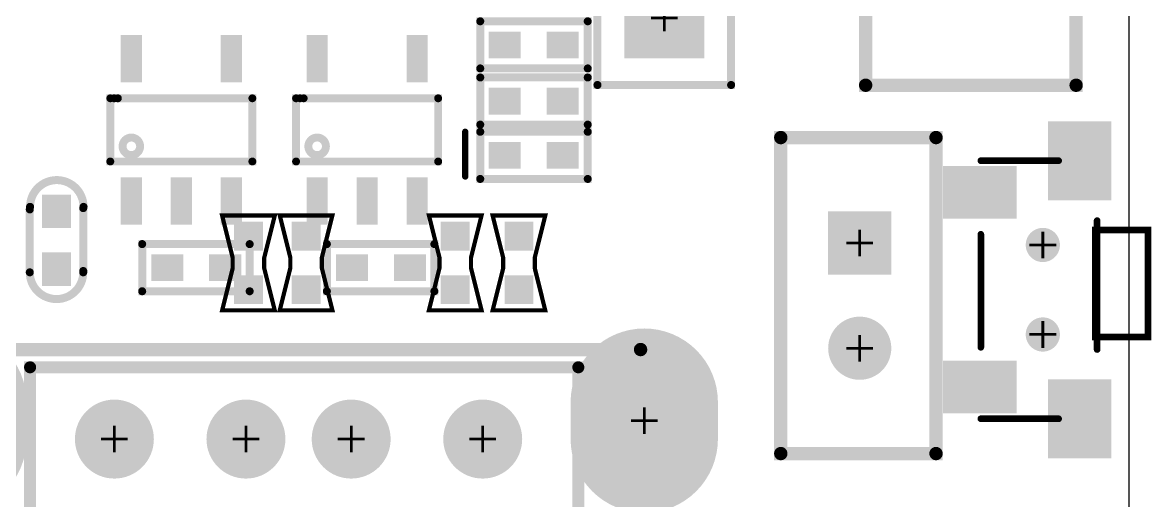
# Model space of a CAD drawing. Extents: x 68 to 180, y 55 to 144.
# Drawn here: x 158.89 to 180.34, y 70.11 to 79.18 of the extents above; entities that cross this region are included whole.
import ezdxf

# ---------------------------------------------------------------- set-up
doc = ezdxf.new("R2010")
doc.units = 0
doc.header["$MEASUREMENT"] = 0
doc.layers.get('0').update_dxf_attribs({"linetype": 'CONTINUOUS'})
for name, color, linetype in [('BOARD_OUTLINE_00', 2, 'CONTINUOUS'), ('DRIL_NPLTE_THRU_01', 16, 'CONTINUOUS'), ('DRIL_NPLTE_THRU_02', 4, 'CONTINUOUS'), ('DRIL_NPLTE_THRU_03', 96, 'CONTINUOUS'), ('DRIL_NPLTE_THRU_04', 136, 'CONTINUOUS'), ('DRIL_NPLTE_THRU_05', 34, 'CONTINUOUS'), ('DRIL_NPLTE_THRU_06', 176, 'CONTINUOUS'), ('DRIL_PLTE_THRU_01', 16, 'CONTINUOUS'), ('DRIL_PLTE_THRU_02', 4, 'CONTINUOUS'), ('DRIL_PLTE_THRU_03', 96, 'CONTINUOUS'), ('DRIL_PLTE_THRU_04', 136, 'CONTINUOUS'), ('DRIL_PLTE_THRU_05', 34, 'CONTINUOUS'), ('DRIL_PLTE_THRU_06', 176, 'CONTINUOUS'), ('DRIL_SYMBOL', 2, 'CONTINUOUS'), ('PADS_BOT', 5, 'CONTINUOUS'), ('PADS_INNER', 1, 'CONTINUOUS'), ('PADS_TOP', 1, 'CONTINUOUS'), ('PART_BOT_2DLINE_01', 183, 'CONTINUOUS'), ('PART_TOP_2DLINE_00', 67, 'CONTINUOUS'), ('PART_TOP_2DLINE_01', 67, 'CONTINUOUS'), ('PART_TOP_COPPER_129', 130, 'CONTINUOUS')]:
    doc.layers.add(name, color=color, linetype=linetype)

# ---------------------------------------------------------------- blocks, each defined once
blk = doc.blocks.new('BOARD_5728')
at = {"layer": 'BOARD_OUTLINE_00', "const_width": 0.0254}
blk.add_lwpolyline([(0, -12.664, -0.306685), (1, -11.664), (110.44, -11.664, -0.233627), (111.44, -12.664), (111.44, -92.464, -0.199366), (110.44, -93.464), (1, -93.464, -0.298113), (0, -92.464), (0, -85.073), (12, -85.073), (12, -50.989), (2.337, -50.989), (2.356, -32.194), (0, -32.194)], format="xyb", close=True, dxfattribs=at)
blk = doc.blocks.new('SMOOTH_0$1524')
at = {"const_width": 0.0762}
blk.add_lwpolyline([(-0.0381, 0, 1), (0.0381, 0, 1)], format="xyb", close=True, dxfattribs=at)
blk = doc.blocks.new('PART_BODY_TOP_5733')
at = {"layer": 'PART_TOP_2DLINE_00', "const_width": 0.152}
blk.add_lwpolyline([(-1.27, -1.27), (-1.27, 1.27), (8.89, 1.27), (8.89, -1.27)], close=True, dxfattribs=at)
blk.add_lwpolyline([(1.27, -1.27), (1.27, 1.27)], dxfattribs=at)
at = {"layer": 'PART_TOP_2DLINE_00'}
for p in [(-1.27, 1.27), (1.27, 1.27), (8.89, 1.27), (-1.27, -1.27), (1.27, -1.27), (8.89, -1.27)]:
    blk.add_blockref('SMOOTH_0$1524', p, dxfattribs=at)
blk = doc.blocks.new('DRIL_SYMBOL_1$016')
at = {"layer": 'DRIL_SYMBOL', "const_width": 0.0508}
for points in [[(0, -0.254), (0, 0.254)], [(-0.254, 0), (0.254, 0)]]:
    blk.add_lwpolyline(points, dxfattribs=at)
blk = doc.blocks.new('DRIL_HOLE_1$016')
at = {"const_width": 0.508}
blk.add_lwpolyline([(-0.254, 0, 1), (0.254, 0, 1)], format="xyb", close=True, dxfattribs=at)
blk.add_blockref('DRIL_SYMBOL_1$016', (0, 0))
blk = doc.blocks.new('PAD_5')
at = {"const_width": 1.524}
blk.add_lwpolyline([(-0.762, 0), (0.762, 0)], dxfattribs=at)
blk = doc.blocks.new('STK_TOP_18')
at = {"layer": 'DRIL_PLTE_THRU_01'}
blk.add_blockref('DRIL_HOLE_1$016', (0, 0), dxfattribs=at)
at = {"layer": 'DRIL_PLTE_THRU_02'}
blk.add_blockref('DRIL_HOLE_1$016', (0, 0), dxfattribs=at)
at = {"layer": 'DRIL_PLTE_THRU_03'}
blk.add_blockref('DRIL_HOLE_1$016', (0, 0), dxfattribs=at)
at = {"layer": 'DRIL_PLTE_THRU_04'}
blk.add_blockref('DRIL_HOLE_1$016', (0, 0), dxfattribs=at)
at = {"layer": 'DRIL_PLTE_THRU_05'}
blk.add_blockref('DRIL_HOLE_1$016', (0, 0), dxfattribs=at)
at = {"layer": 'DRIL_PLTE_THRU_06'}
blk.add_blockref('DRIL_HOLE_1$016', (0, 0), dxfattribs=at)
at = {"layer": 'PADS_BOT'}
blk.add_blockref('PAD_5', (0, 0), dxfattribs=at)
at = {"layer": 'PADS_INNER'}
blk.add_blockref('PAD_5', (0, 0), dxfattribs=at)
at = {"layer": 'PADS_TOP'}
blk.add_blockref('PAD_5', (0, 0), dxfattribs=at)
blk = doc.blocks.new('PAD_6')
at = {"const_width": 0.762}
blk.add_lwpolyline([(0, -0.381, 1), (0, 0.381, 1)], format="xyb", close=True, dxfattribs=at)
blk = doc.blocks.new('STK_TOP_17')
at = {"layer": 'DRIL_PLTE_THRU_01'}
blk.add_blockref('DRIL_HOLE_1$016', (0, 0), dxfattribs=at)
at = {"layer": 'DRIL_PLTE_THRU_02'}
blk.add_blockref('DRIL_HOLE_1$016', (0, 0), dxfattribs=at)
at = {"layer": 'DRIL_PLTE_THRU_03'}
blk.add_blockref('DRIL_HOLE_1$016', (0, 0), dxfattribs=at)
at = {"layer": 'DRIL_PLTE_THRU_04'}
blk.add_blockref('DRIL_HOLE_1$016', (0, 0), dxfattribs=at)
at = {"layer": 'DRIL_PLTE_THRU_05'}
blk.add_blockref('DRIL_HOLE_1$016', (0, 0), dxfattribs=at)
at = {"layer": 'DRIL_PLTE_THRU_06'}
blk.add_blockref('DRIL_HOLE_1$016', (0, 0), dxfattribs=at)
at = {"layer": 'PADS_BOT'}
blk.add_blockref('PAD_6', (0, 0), dxfattribs=at)
at = {"layer": 'PADS_INNER'}
blk.add_blockref('PAD_6', (0, 0), dxfattribs=at)
at = {"layer": 'PADS_TOP'}
blk.add_blockref('PAD_6', (0, 0), dxfattribs=at)
blk = doc.blocks.new('SYM_TOP_16')
for name, p in [('PART_BODY_TOP_5733', (0, 0)), ('STK_TOP_18', (0, 0)), ('STK_TOP_17', (2.54, 0)), ('STK_TOP_17', (5.08, 0)), ('STK_TOP_17', (7.62, 0))]:
    blk.add_blockref(name, p)
blk = doc.blocks.new('PART_TOP_13')
blk.add_blockref('SYM_TOP_16', (0, 0))
blk = doc.blocks.new('SMOOTH_0$254')
at = {"const_width": 0.127}
blk.add_lwpolyline([(-0.0635, 0, 1), (0.0635, 0, 1)], format="xyb", close=True, dxfattribs=at)
blk = doc.blocks.new('PART_BODY_TOP_5742')
at = {"layer": 'PART_TOP_2DLINE_00', "const_width": 0.254}
blk.add_lwpolyline([(-1, 2), (3, 2), (3, -24), (-1, -24)], close=True, dxfattribs=at)
at = {"layer": 'PART_TOP_2DLINE_00'}
for p in [(-1, -24), (3, -24)]:
    blk.add_blockref('SMOOTH_0$254', p, dxfattribs=at)
blk = doc.blocks.new('SYM_TOP_25')
blk.add_blockref('PART_BODY_TOP_5742', (0, 0))
blk = doc.blocks.new('PART_TOP_62')
blk.add_blockref('SYM_TOP_25', (0, 0))
blk = doc.blocks.new('SMOOTH_0$08')
at = {"const_width": 0.04}
blk.add_lwpolyline([(-0.02, 0, 1), (0.02, 0, 1)], format="xyb", close=True, dxfattribs=at)
blk = doc.blocks.new('PART_BODY_BOT_5749')
at = {"layer": 'PART_BOT_2DLINE_01', "const_width": 0.08}
blk.add_lwpolyline([(-0.9, 0.5), (-0.1, 0.3), (0.1, 0.3), (0.9, 0.5), (0.9, -0.5), (0.1, -0.3), (-0.1, -0.3), (-0.9, -0.5)], close=True, dxfattribs=at)
at = {"layer": 'PART_BOT_2DLINE_01'}
for p in [(-0.9, 0.5), (0.9, 0.5), (-0.1, 0.3), (0.1, 0.3), (-0.1, -0.3), (0.1, -0.3), (-0.9, -0.5), (0.9, -0.5)]:
    blk.add_blockref('SMOOTH_0$08', p, dxfattribs=at)
blk = doc.blocks.new('DRIL_HOLE_0')
blk.add_lwpolyline([(0, 0, 1), (0, 0, 1)], format="xyb", close=True)
blk = doc.blocks.new('PAD_0')
blk.add_lwpolyline([(0, 0, 1), (0, 0, 1)], format="xyb", close=True)
blk = doc.blocks.new('PAD_23')
at = {"const_width": 0.55}
blk.add_lwpolyline([(-0.275, 0), (0.275, 0)], dxfattribs=at)
blk = doc.blocks.new('STK_BOT_41')
at = {"layer": 'DRIL_PLTE_THRU_01'}
blk.add_blockref('DRIL_HOLE_0', (0, 0), dxfattribs=at)
at = {"layer": 'DRIL_PLTE_THRU_02'}
blk.add_blockref('DRIL_HOLE_0', (0, 0), dxfattribs=at)
at = {"layer": 'DRIL_PLTE_THRU_03'}
blk.add_blockref('DRIL_HOLE_0', (0, 0), dxfattribs=at)
at = {"layer": 'DRIL_PLTE_THRU_04'}
blk.add_blockref('DRIL_HOLE_0', (0, 0), dxfattribs=at)
at = {"layer": 'DRIL_PLTE_THRU_05'}
blk.add_blockref('DRIL_HOLE_0', (0, 0), dxfattribs=at)
at = {"layer": 'DRIL_PLTE_THRU_06'}
blk.add_blockref('DRIL_HOLE_0', (0, 0), dxfattribs=at)
at = {"layer": 'PADS_BOT'}
blk.add_blockref('PAD_23', (0, 0), dxfattribs=at)
at = {"layer": 'PADS_INNER'}
blk.add_blockref('PAD_0', (0, 0), dxfattribs=at)
at = {"layer": 'PADS_TOP'}
blk.add_blockref('PAD_0', (0, 0), dxfattribs=at)
blk = doc.blocks.new('STK_BOT_40')
at = {"layer": 'DRIL_NPLTE_THRU_01'}
blk.add_blockref('DRIL_HOLE_0', (0, 0), dxfattribs=at)
at = {"layer": 'DRIL_NPLTE_THRU_02'}
blk.add_blockref('DRIL_HOLE_0', (0, 0), dxfattribs=at)
at = {"layer": 'DRIL_NPLTE_THRU_03'}
blk.add_blockref('DRIL_HOLE_0', (0, 0), dxfattribs=at)
at = {"layer": 'DRIL_NPLTE_THRU_04'}
blk.add_blockref('DRIL_HOLE_0', (0, 0), dxfattribs=at)
at = {"layer": 'DRIL_NPLTE_THRU_05'}
blk.add_blockref('DRIL_HOLE_0', (0, 0), dxfattribs=at)
at = {"layer": 'DRIL_NPLTE_THRU_06'}
blk.add_blockref('DRIL_HOLE_0', (0, 0), dxfattribs=at)
at = {"layer": 'PADS_BOT'}
blk.add_blockref('PAD_23', (0, 0), dxfattribs=at)
at = {"layer": 'PADS_INNER'}
blk.add_blockref('PAD_0', (0, 0), dxfattribs=at)
at = {"layer": 'PADS_TOP'}
blk.add_blockref('PAD_0', (0, 0), dxfattribs=at)
blk = doc.blocks.new('SYM_BOT_32')
for name, p in [('PART_BODY_BOT_5749', (0, 0)), ('STK_BOT_41', (-0.508, 0)), ('STK_BOT_40', (0.508, 0))]:
    blk.add_blockref(name, p)
blk = doc.blocks.new('PART_BOT_76')
blk.add_blockref('SYM_BOT_32', (0, 0))
blk = doc.blocks.new('PART_BOT_77')
blk.add_blockref('SYM_BOT_32', (0, 0))
blk = doc.blocks.new('PART_BOT_78')
blk.add_blockref('SYM_BOT_32', (0, 0))
blk = doc.blocks.new('PART_BOT_79')
blk.add_blockref('SYM_BOT_32', (0, 0))
blk = doc.blocks.new('PART_BODY_TOP_5731')
at = {"layer": 'PART_TOP_2DLINE_00', "const_width": 0.152}
blk.add_lwpolyline([(-1.028, -0.449), (-1.028, 0.446), (1.015, 0.446), (1.015, -0.449)], close=True, dxfattribs=at)
at = {"layer": 'PART_TOP_2DLINE_00'}
for p in [(-1.028, 0.446), (1.015, 0.446), (-1.028, -0.449), (1.015, -0.449)]:
    blk.add_blockref('SMOOTH_0$1524', p, dxfattribs=at)
blk = doc.blocks.new('PAD_1')
at = {"const_width": 0.508}
blk.add_lwpolyline([(-0.305, 0), (0.305, 0)], dxfattribs=at)
blk = doc.blocks.new('STK_TOP_14')
at = {"layer": 'DRIL_PLTE_THRU_01'}
blk.add_blockref('DRIL_HOLE_0', (0, 0), dxfattribs=at)
at = {"layer": 'DRIL_PLTE_THRU_02'}
blk.add_blockref('DRIL_HOLE_0', (0, 0), dxfattribs=at)
at = {"layer": 'DRIL_PLTE_THRU_03'}
blk.add_blockref('DRIL_HOLE_0', (0, 0), dxfattribs=at)
at = {"layer": 'DRIL_PLTE_THRU_04'}
blk.add_blockref('DRIL_HOLE_0', (0, 0), dxfattribs=at)
at = {"layer": 'DRIL_PLTE_THRU_05'}
blk.add_blockref('DRIL_HOLE_0', (0, 0), dxfattribs=at)
at = {"layer": 'DRIL_PLTE_THRU_06'}
blk.add_blockref('DRIL_HOLE_0', (0, 0), dxfattribs=at)
at = {"layer": 'PADS_BOT'}
blk.add_blockref('PAD_0', (0, 0), dxfattribs=at)
at = {"layer": 'PADS_INNER'}
blk.add_blockref('PAD_0', (0, 0), dxfattribs=at)
at = {"layer": 'PADS_TOP'}
blk.add_blockref('PAD_1', (0, 0), dxfattribs=at)
blk = doc.blocks.new('SYM_TOP_14')
for name, p in [('PART_BODY_TOP_5731', (0, 0)), ('STK_TOP_14', (-0.55, 0)), ('STK_TOP_14', (0.55, 0))]:
    blk.add_blockref(name, p)
blk = doc.blocks.new('PART_TOP_111')
blk.add_blockref('SYM_TOP_14', (0, 0))
blk = doc.blocks.new('PART_TOP_114')
blk.add_blockref('SYM_TOP_14', (0, 0))
blk = doc.blocks.new('SMOOTH_0$150114')
at = {"const_width": 0.075057}
blk.add_lwpolyline([(-0.037528, 0, 1), (0.037528, 0, 1)], format="xyb", close=True, dxfattribs=at)
blk = doc.blocks.new('PART_BODY_TOP_5781')
at = {"layer": 'PART_TOP_2DLINE_00', "const_width": 0.15}
blk.add_lwpolyline([(-1.275, 0.6), (1.35, 0.6), (1.35, -0.6), (-1.35, -0.6), (-1.35, 0.6), (-1.206, 0.6)], close=True, dxfattribs=at)
blk.add_lwpolyline([(-0.783, -0.312, 1), (-1.117, -0.312, 1)], format="xyb", close=True, dxfattribs=at)
at = {"layer": 'PART_TOP_2DLINE_00'}
for p in [(-1.35, 0.6), (-1.275, 0.6), (-1.206, 0.6), (1.35, 0.6), (-1.35, -0.6), (1.35, -0.6)]:
    blk.add_blockref('SMOOTH_0$150114', p, dxfattribs=at)
blk = doc.blocks.new('PAD_65')
at = {"const_width": 0.4}
blk.add_lwpolyline([(-0.45, 0), (0.45, 0)], dxfattribs=at)
blk = doc.blocks.new('STK_TOP_87')
at = {"layer": 'DRIL_PLTE_THRU_01'}
blk.add_blockref('DRIL_HOLE_0', (0, 0), dxfattribs=at)
at = {"layer": 'DRIL_PLTE_THRU_02'}
blk.add_blockref('DRIL_HOLE_0', (0, 0), dxfattribs=at)
at = {"layer": 'DRIL_PLTE_THRU_03'}
blk.add_blockref('DRIL_HOLE_0', (0, 0), dxfattribs=at)
at = {"layer": 'DRIL_PLTE_THRU_04'}
blk.add_blockref('DRIL_HOLE_0', (0, 0), dxfattribs=at)
at = {"layer": 'DRIL_PLTE_THRU_05'}
blk.add_blockref('DRIL_HOLE_0', (0, 0), dxfattribs=at)
at = {"layer": 'DRIL_PLTE_THRU_06'}
blk.add_blockref('DRIL_HOLE_0', (0, 0), dxfattribs=at)
at = {"layer": 'PADS_BOT'}
blk.add_blockref('PAD_0', (0, 0), dxfattribs=at)
at = {"layer": 'PADS_INNER'}
blk.add_blockref('PAD_0', (0, 0), dxfattribs=at)
at = {"layer": 'PADS_TOP', "rotation": 90}
blk.add_blockref('PAD_65', (0, 0), dxfattribs=at)
blk = doc.blocks.new('SYM_TOP_64')
for name, p in [('STK_TOP_87', (-0.95, 1.35)), ('STK_TOP_87', (0.95, 1.35)), ('PART_BODY_TOP_5781', (0, 0)), ('STK_TOP_87', (-0.95, -1.35)), ('STK_TOP_87', (0, -1.35)), ('STK_TOP_87', (0.95, -1.35))]:
    blk.add_blockref(name, p)
blk = doc.blocks.new('PART_TOP_248')
blk.add_blockref('SYM_TOP_64', (0, 0))
blk = doc.blocks.new('PART_TOP_249')
blk.add_blockref('SYM_TOP_64', (0, 0))
blk = doc.blocks.new('SMOOTH_0$127')
at = {"const_width": 0.0635}
blk.add_lwpolyline([(-0.03175, 0, 1), (0.03175, 0, 1)], format="xyb", close=True, dxfattribs=at)
blk = doc.blocks.new('PART_BODY_TOP_5784')
at = {"layer": 'PART_TOP_2DLINE_00', "const_width": 0.127}
for points in [[(-1.178, 2.45), (0.3, 2.45)], [(1.032, 1.31233), (1.032, -1.135)], [(-1.178, 1.05167), (-1.178, -1.093)], [(-1.178, -2.45), (0.3, -2.45)]]:
    blk.add_lwpolyline(points, dxfattribs=at)
blk.add_lwpolyline([(1, 1.13467), (2, 1.13467), (2, -0.9), (1, -0.9)], close=True, dxfattribs=at)
at = {"layer": 'PART_TOP_2DLINE_00'}
for p in [(-1.178, 2.45), (0.3, 2.45), (1.032, 1.31233), (-1.178, 1.05167), (1, 1.13467), (2, 1.13467), (1, -0.9), (2, -0.9), (-1.178, -1.093), (1.032, -1.135), (-1.178, -2.45), (0.3, -2.45)]:
    blk.add_blockref('SMOOTH_0$127', p, dxfattribs=at)
blk = doc.blocks.new('PAD_68')
at = {"const_width": 1}
blk.add_lwpolyline([(-0.7, 0), (0.7, 0)], dxfattribs=at)
blk = doc.blocks.new('STK_TOP_91')
at = {"layer": 'DRIL_PLTE_THRU_01'}
blk.add_blockref('DRIL_HOLE_0', (0, 0), dxfattribs=at)
at = {"layer": 'DRIL_PLTE_THRU_02'}
blk.add_blockref('DRIL_HOLE_0', (0, 0), dxfattribs=at)
at = {"layer": 'DRIL_PLTE_THRU_03'}
blk.add_blockref('DRIL_HOLE_0', (0, 0), dxfattribs=at)
at = {"layer": 'DRIL_PLTE_THRU_04'}
blk.add_blockref('DRIL_HOLE_0', (0, 0), dxfattribs=at)
at = {"layer": 'DRIL_PLTE_THRU_05'}
blk.add_blockref('DRIL_HOLE_0', (0, 0), dxfattribs=at)
at = {"layer": 'DRIL_PLTE_THRU_06'}
blk.add_blockref('DRIL_HOLE_0', (0, 0), dxfattribs=at)
at = {"layer": 'PADS_BOT'}
blk.add_blockref('PAD_0', (0, 0), dxfattribs=at)
at = {"layer": 'PADS_INNER'}
blk.add_blockref('PAD_0', (0, 0), dxfattribs=at)
at = {"layer": 'PADS_TOP'}
blk.add_blockref('PAD_68', (0, 0), dxfattribs=at)
blk = doc.blocks.new('PAD_69')
at = {"const_width": 1.2}
blk.add_lwpolyline([(-0.75, 0), (0.75, 0)], dxfattribs=at)
blk = doc.blocks.new('STK_TOP_90')
at = {"layer": 'DRIL_PLTE_THRU_01'}
blk.add_blockref('DRIL_HOLE_0', (0, 0), dxfattribs=at)
at = {"layer": 'DRIL_PLTE_THRU_02'}
blk.add_blockref('DRIL_HOLE_0', (0, 0), dxfattribs=at)
at = {"layer": 'DRIL_PLTE_THRU_03'}
blk.add_blockref('DRIL_HOLE_0', (0, 0), dxfattribs=at)
at = {"layer": 'DRIL_PLTE_THRU_04'}
blk.add_blockref('DRIL_HOLE_0', (0, 0), dxfattribs=at)
at = {"layer": 'DRIL_PLTE_THRU_05'}
blk.add_blockref('DRIL_HOLE_0', (0, 0), dxfattribs=at)
at = {"layer": 'DRIL_PLTE_THRU_06'}
blk.add_blockref('DRIL_HOLE_0', (0, 0), dxfattribs=at)
at = {"layer": 'PADS_BOT'}
blk.add_blockref('PAD_0', (0, 0), dxfattribs=at)
at = {"layer": 'PADS_INNER'}
blk.add_blockref('PAD_0', (0, 0), dxfattribs=at)
at = {"layer": 'PADS_TOP', "rotation": 90}
blk.add_blockref('PAD_69', (0, 0), dxfattribs=at)
blk = doc.blocks.new('DRIL_SYMBOL_0$65')
at = {"layer": 'DRIL_SYMBOL', "const_width": 0.0508}
for points in [[(0, -0.254), (0, 0.254)], [(-0.254, 0), (0.254, 0)]]:
    blk.add_lwpolyline(points, dxfattribs=at)
blk = doc.blocks.new('DRIL_HOLE_0$65')
at = {"const_width": 0.325}
blk.add_lwpolyline([(-0.1625, 0, 1), (0.1625, 0, 1)], format="xyb", close=True, dxfattribs=at)
blk.add_blockref('DRIL_SYMBOL_0$65', (0, 0))
blk = doc.blocks.new('PAD_70')
at = {"const_width": 0.325}
blk.add_lwpolyline([(0, -0.1625, 1), (0, 0.1625, 1)], format="xyb", close=True, dxfattribs=at)
blk = doc.blocks.new('STK_TOP_92')
at = {"layer": 'DRIL_NPLTE_THRU_01'}
blk.add_blockref('DRIL_HOLE_0$65', (0, 0), dxfattribs=at)
at = {"layer": 'DRIL_NPLTE_THRU_02'}
blk.add_blockref('DRIL_HOLE_0$65', (0, 0), dxfattribs=at)
at = {"layer": 'DRIL_NPLTE_THRU_03'}
blk.add_blockref('DRIL_HOLE_0$65', (0, 0), dxfattribs=at)
at = {"layer": 'DRIL_NPLTE_THRU_04'}
blk.add_blockref('DRIL_HOLE_0$65', (0, 0), dxfattribs=at)
at = {"layer": 'DRIL_NPLTE_THRU_05'}
blk.add_blockref('DRIL_HOLE_0$65', (0, 0), dxfattribs=at)
at = {"layer": 'DRIL_NPLTE_THRU_06'}
blk.add_blockref('DRIL_HOLE_0$65', (0, 0), dxfattribs=at)
at = {"layer": 'PADS_BOT'}
blk.add_blockref('PAD_70', (0, 0), dxfattribs=at)
at = {"layer": 'PADS_INNER'}
blk.add_blockref('PAD_70', (0, 0), dxfattribs=at)
at = {"layer": 'PADS_TOP'}
blk.add_blockref('PAD_70', (0, 0), dxfattribs=at)
blk = doc.blocks.new('SYM_TOP_67')
for name, p in [('STK_TOP_90', (0.7, 2.45)), ('PART_BODY_TOP_5784', (0, 0)), ('STK_TOP_91', (-1.2, 1.85)), ('STK_TOP_92', (0, 0.85)), ('STK_TOP_92', (0, -0.85)), ('STK_TOP_90', (0.7, -2.45)), ('STK_TOP_91', (-1.2, -1.85))]:
    blk.add_blockref(name, p)
blk = doc.blocks.new('PART_TOP_256')
blk.add_blockref('SYM_TOP_67', (0, 0))
blk = doc.blocks.new('SMOOTH_0$2286')
at = {"const_width": 0.1143}
blk.add_lwpolyline([(-0.05715, 0, 1), (0.05715, 0, 1)], format="xyb", close=True, dxfattribs=at)
blk = doc.blocks.new('PART_BODY_TOP_5789')
at = {"layer": 'PART_TOP_2DLINE_00', "const_width": 0.254}
blk.add_lwpolyline([(-6.5, 1.7), (6.5, 1.7), (6.5, -15.61), (-6.5, -15.61)], close=True, dxfattribs=at)
at = {"layer": 'PART_TOP_2DLINE_01', "const_width": 0.254}
for points in [[(-6.559, -1.663), (6.541, -1.663)], [(-6.559, -15.263), (-6.559, -1.663)], [(6.541, -15.263), (6.541, -1.663)], [(6.141, -2.063), (-6.159, -2.063)], [(-6.159, -15.363), (-6.159, -2.063)], [(-5.509, -2.063), (-5.509, -15.063)], [(5.491, -2.063), (5.491, -15.063)], [(6.141, -15.363), (6.141, -2.063)], [(-3.819, -2.563), (-3.199, -2.563)], [(-3.819, -2.763), (-3.819, -2.563)], [(-3.199, -2.563), (-3.199, -2.763)], [(-1.319, -2.563), (-0.699, -2.563)], [(-1.319, -2.763), (-1.319, -2.563)], [(-0.699, -2.563), (-0.699, -2.763)], [(0.681, -2.563), (1.301, -2.563)], [(0.681, -2.763), (0.681, -2.563)], [(1.301, -2.563), (1.301, -2.763)], [(3.181, -2.563), (3.801, -2.563)], [(3.181, -2.763), (3.181, -2.563)], [(3.801, -2.563), (3.801, -2.763)], [(-3.199, -2.763), (-3.819, -2.763)], [(-0.699, -2.763), (-1.319, -2.763)], [(1.301, -2.763), (0.681, -2.763)], [(3.801, -2.763), (3.181, -2.763)], [(-6.859, -6.363), (-6.859, -4.363)], [(-6.559, -4.363), (-6.859, -4.363)], [(6.541, -4.363), (6.841, -4.363)], [(6.841, -6.363), (6.841, -4.363)], [(-7.409, -6.144), (-7.409, -4.582)], [(-7.362, -4.561), (-6.859, -4.457)], [(-7.362, -4.561), (-7.362, -6.165)], [(-6.339, -4.74), (-7.311, -4.61)], [(-7.311, -4.61), (-7.311, -6.116)], [(-7.109, -6.144), (-7.109, -4.582)], [(-6.559, -4.462), (-7.085, -4.572)], [(-7.085, -4.572), (-7.085, -4.592)], [(-7.085, -4.592), (-7.085, -6.134)], [(-7.06, -4.596), (-6.088, -4.726)], [(-7.06, -4.596), (-7.06, -6.13)], [(7.042, -4.596), (6.07, -4.726)], [(6.321, -4.74), (7.293, -4.61)], [(6.541, -4.462), (7.067, -4.572)], [(7.344, -4.561), (6.841, -4.457)], [(7.042, -4.596), (7.042, -6.13)], [(7.067, -4.572), (7.067, -4.592)], [(7.067, -4.592), (7.067, -6.134)], [(7.091, -4.582), (7.091, -6.144)], [(7.293, -4.61), (7.293, -6.116)], [(7.344, -4.561), (7.344, -6.165)], [(7.391, -4.582), (7.391, -6.144)], [(-6.339, -4.74), (-6.088, -4.726)], [(6.07, -4.726), (6.321, -4.74)], [(-6.085, -5.24), (-5.834, -5.225)], [(-6.085, -5.24), (-6.085, -5.486)], [(-5.834, -5.225), (-5.834, -5.501)], [(5.816, -5.225), (6.067, -5.24)], [(5.816, -5.225), (5.816, -5.501)], [(6.067, -5.24), (6.067, -5.486)], [(-5.834, -5.501), (-6.085, -5.486)], [(6.067, -5.486), (5.816, -5.501)], [(-6.339, -5.986), (-7.311, -6.116)], [(-7.06, -6.13), (-6.088, -6)], [(-6.088, -6), (-6.339, -5.986)], [(6.321, -5.986), (6.07, -6)], [(7.042, -6.13), (6.07, -6)], [(6.321, -5.986), (7.293, -6.116)], [(-7.362, -6.165), (-6.859, -6.269)], [(-7.085, -6.134), (-7.085, -6.154)], [(-6.559, -6.264), (-7.085, -6.154)], [(6.541, -6.264), (7.067, -6.154)], [(7.344, -6.165), (6.841, -6.269)], [(7.067, -6.134), (7.067, -6.154)], [(-6.559, -6.363), (-6.859, -6.363)], [(6.541, -6.363), (6.841, -6.363)], [(6.541, -6.663), (-6.559, -6.663)], [(-5.509, -15.063), (5.491, -15.063)], [(-7.209, -15.263), (-7.209, -15.363)], [(7.191, -15.263), (-7.209, -15.263)], [(-6.159, -15.163), (6.141, -15.163)], [(7.191, -15.263), (7.191, -15.363)], [(-7.209, -15.363), (-7.209, -15.663)], [(-6.159, -15.363), (-6.159, -15.663)], [(6.141, -15.363), (6.141, -15.663)], [(7.191, -15.363), (7.191, -15.663)], [(-7.209, -15.663), (-6.659, -15.663)], [(-6.159, -15.663), (6.141, -15.663)], [(7.191, -15.663), (6.641, -15.663)]]:
    blk.add_lwpolyline(points, dxfattribs=at)
for points in [[(-6.201, -15.363, 0.10334), (-6.159, -15.163)], [(6.141, -15.163, 0.10334), (6.183, -15.363)], [(-6.659, -15.663, 0.298113), (-6.201, -15.363)], [(6.183, -15.363, 0.298113), (6.641, -15.663)]]:
    blk.add_lwpolyline(points, format="xyb", dxfattribs=at)
at = {"layer": 'PART_TOP_COPPER_129', "const_width": 0.229}
blk.add_lwpolyline([(-5.102, 1.363), (5.317, 1.363), (5.317, -5.187), (-5.102, -5.187)], close=True, dxfattribs=at)
at = {"layer": 'PART_TOP_2DLINE_00'}
for p in [(-6.5, 1.7), (6.5, 1.7), (-6.5, -15.61), (6.5, -15.61)]:
    blk.add_blockref('SMOOTH_0$254', p, dxfattribs=at)
at = {"layer": 'PART_TOP_2DLINE_01'}
for p in [(-6.559, -1.663), (-6.559, -1.663), (6.541, -1.663), (6.541, -1.663), (-6.159, -2.063), (-6.159, -2.063), (-5.509, -2.063), (5.491, -2.063), (6.141, -2.063), (6.141, -2.063), (-3.819, -2.563), (-3.819, -2.563), (-3.199, -2.563), (-3.199, -2.563), (-1.319, -2.563), (-1.319, -2.563), (-0.699, -2.563), (-0.699, -2.563), (0.681, -2.563), (0.681, -2.563), (1.301, -2.563), (1.301, -2.563), (3.181, -2.563), (3.181, -2.563), (3.801, -2.563), (3.801, -2.563), (-3.819, -2.763), (-3.819, -2.763), (-3.199, -2.763), (-3.199, -2.763), (-1.319, -2.763), (-1.319, -2.763), (-0.699, -2.763), (-0.699, -2.763), (0.681, -2.763), (0.681, -2.763), (1.301, -2.763), (1.301, -2.763), (3.181, -2.763), (3.181, -2.763), (3.801, -2.763), (3.801, -2.763), (-6.859, -4.363), (-6.859, -4.363), (-6.559, -4.363), (6.541, -4.363), (6.841, -4.363), (6.841, -4.363), (-7.409, -4.582), (-7.362, -4.561), (-7.362, -4.561), (-7.311, -4.61), (-7.311, -4.61), (-7.109, -4.582), (-7.085, -4.572), (-7.085, -4.572), (-7.085, -4.592), (-7.085, -4.592), (-7.06, -4.596), (-7.06, -4.596), (-6.859, -4.457), (-6.559, -4.462), (6.541, -4.462), (6.841, -4.457), (7.042, -4.596), (7.042, -4.596), (7.067, -4.572), (7.067, -4.572), (7.067, -4.592), (7.067, -4.592), (7.091, -4.582), (7.293, -4.61), (7.293, -4.61), (7.344, -4.561), (7.344, -4.561), (7.391, -4.582), (-6.339, -4.74), (-6.339, -4.74), (-6.088, -4.726), (-6.088, -4.726), (6.07, -4.726), (6.07, -4.726), (6.321, -4.74), (6.321, -4.74), (-6.085, -5.24), (-6.085, -5.24), (-5.834, -5.225), (-5.834, -5.225), (5.816, -5.225), (5.816, -5.225), (6.067, -5.24), (6.067, -5.24), (-6.085, -5.486), (-6.085, -5.486), (6.067, -5.486), (6.067, -5.486), (-5.834, -5.501), (-5.834, -5.501), (5.816, -5.501), (5.816, -5.501), (-7.311, -6.116), (-7.311, -6.116), (-7.06, -6.13), (-7.06, -6.13), (-6.339, -5.986), (-6.339, -5.986), (-6.088, -6), (-6.088, -6), (6.07, -6), (6.07, -6), (6.321, -5.986), (6.321, -5.986), (7.042, -6.13), (7.042, -6.13), (7.293, -6.116), (7.293, -6.116), (-7.409, -6.144), (-7.362, -6.165), (-7.362, -6.165), (-7.109, -6.144), (-7.085, -6.134), (-7.085, -6.134), (-7.085, -6.154), (-7.085, -6.154), (-6.859, -6.269), (-6.559, -6.264), (6.541, -6.264), (6.841, -6.269), (7.067, -6.134), (7.067, -6.134), (7.067, -6.154), (7.067, -6.154), (7.091, -6.144), (7.344, -6.165), (7.344, -6.165), (7.391, -6.144), (-6.859, -6.363), (-6.859, -6.363), (-6.559, -6.363), (6.541, -6.363), (6.841, -6.363), (6.841, -6.363), (-6.559, -6.663), (6.541, -6.663), (-5.509, -15.063), (-5.509, -15.063), (5.491, -15.063), (5.491, -15.063), (-7.209, -15.263), (-7.209, -15.263), (-6.559, -15.263), (-6.159, -15.163), (-6.159, -15.163), (6.141, -15.163), (6.141, -15.163), (6.541, -15.263), (7.191, -15.263), (7.191, -15.263), (-7.209, -15.363), (-7.209, -15.363), (-6.201, -15.363), (-6.201, -15.363), (-6.159, -15.363), (-6.159, -15.363), (6.141, -15.363), (6.141, -15.363), (6.183, -15.363), (6.183, -15.363), (7.191, -15.363), (7.191, -15.363), (-7.209, -15.663), (-7.209, -15.663), (-6.659, -15.663), (-6.659, -15.663), (-6.159, -15.663), (-6.159, -15.663), (6.141, -15.663), (6.141, -15.663), (6.641, -15.663), (6.641, -15.663), (7.191, -15.663), (7.191, -15.663)]:
    blk.add_blockref('SMOOTH_0$254', p, dxfattribs=at)
at = {"layer": 'PART_TOP_COPPER_129'}
for p in [(-5.102, 1.363), (5.317, 1.363), (-5.102, -5.187), (5.317, -5.187)]:
    blk.add_blockref('SMOOTH_0$2286', p, dxfattribs=at)
blk = doc.blocks.new('DRIL_SYMBOL_0$9')
at = {"layer": 'DRIL_SYMBOL', "const_width": 0.0508}
for points in [[(0, -0.254), (0, 0.254)], [(-0.254, 0), (0.254, 0)]]:
    blk.add_lwpolyline(points, dxfattribs=at)
blk = doc.blocks.new('DRIL_HOLE_0$9')
at = {"const_width": 0.45}
blk.add_lwpolyline([(-0.225, 0, 1), (0.225, 0, 1)], format="xyb", close=True, dxfattribs=at)
blk.add_blockref('DRIL_SYMBOL_0$9', (0, 0))
blk = doc.blocks.new('PAD_48')
at = {"const_width": 0.75}
blk.add_lwpolyline([(0, -0.375, 1), (0, 0.375, 1)], format="xyb", close=True, dxfattribs=at)
blk = doc.blocks.new('STK_TOP_102')
at = {"layer": 'DRIL_PLTE_THRU_01'}
blk.add_blockref('DRIL_HOLE_0$9', (0, 0), dxfattribs=at)
at = {"layer": 'DRIL_PLTE_THRU_02'}
blk.add_blockref('DRIL_HOLE_0$9', (0, 0), dxfattribs=at)
at = {"layer": 'DRIL_PLTE_THRU_03'}
blk.add_blockref('DRIL_HOLE_0$9', (0, 0), dxfattribs=at)
at = {"layer": 'DRIL_PLTE_THRU_04'}
blk.add_blockref('DRIL_HOLE_0$9', (0, 0), dxfattribs=at)
at = {"layer": 'DRIL_PLTE_THRU_05'}
blk.add_blockref('DRIL_HOLE_0$9', (0, 0), dxfattribs=at)
at = {"layer": 'DRIL_PLTE_THRU_06'}
blk.add_blockref('DRIL_HOLE_0$9', (0, 0), dxfattribs=at)
at = {"layer": 'PADS_BOT'}
blk.add_blockref('PAD_48', (0, 0), dxfattribs=at)
at = {"layer": 'PADS_INNER'}
blk.add_blockref('PAD_48', (0, 0), dxfattribs=at)
at = {"layer": 'PADS_TOP'}
blk.add_blockref('PAD_48', (0, 0), dxfattribs=at)
blk = doc.blocks.new('DRIL_SYMBOL_2$5')
at = {"layer": 'DRIL_SYMBOL', "const_width": 0.0508}
for points in [[(0, -0.254), (0, 0.254)], [(-0.254, 0), (0.254, 0)]]:
    blk.add_lwpolyline(points, dxfattribs=at)
blk = doc.blocks.new('DRIL_HOLE_2$5')
at = {"const_width": 1.25}
blk.add_lwpolyline([(-0.625, 0, 1), (0.625, 0, 1)], format="xyb", close=True, dxfattribs=at)
blk.add_blockref('DRIL_SYMBOL_2$5', (0, 0))
blk = doc.blocks.new('PAD_72')
at = {"const_width": 1.4}
blk.add_lwpolyline([(-0.35, -0.7), (0.35, -0.7, 1), (0.35, 0.7), (-0.35, 0.7, 1)], format="xyb", close=True, dxfattribs=at)
blk = doc.blocks.new('STK_TOP_103')
at = {"layer": 'DRIL_PLTE_THRU_01'}
blk.add_blockref('DRIL_HOLE_2$5', (0, 0), dxfattribs=at)
at = {"layer": 'DRIL_PLTE_THRU_02'}
blk.add_blockref('DRIL_HOLE_2$5', (0, 0), dxfattribs=at)
at = {"layer": 'DRIL_PLTE_THRU_03'}
blk.add_blockref('DRIL_HOLE_2$5', (0, 0), dxfattribs=at)
at = {"layer": 'DRIL_PLTE_THRU_04'}
blk.add_blockref('DRIL_HOLE_2$5', (0, 0), dxfattribs=at)
at = {"layer": 'DRIL_PLTE_THRU_05'}
blk.add_blockref('DRIL_HOLE_2$5', (0, 0), dxfattribs=at)
at = {"layer": 'DRIL_PLTE_THRU_06'}
blk.add_blockref('DRIL_HOLE_2$5', (0, 0), dxfattribs=at)
at = {"layer": 'PADS_BOT', "rotation": 90}
blk.add_blockref('PAD_72', (0, 0), dxfattribs=at)
at = {"layer": 'PADS_INNER', "rotation": 90}
blk.add_blockref('PAD_72', (0, 0), dxfattribs=at)
at = {"layer": 'PADS_TOP', "rotation": 90}
blk.add_blockref('PAD_72', (0, 0), dxfattribs=at)
blk = doc.blocks.new('PAD_73')
at = {"const_width": 1.4}
blk.add_lwpolyline([(-0.25, -0.7), (0.25, -0.7, 1), (0.25, 0.7), (-0.25, 0.7, 1)], format="xyb", close=True, dxfattribs=at)
blk = doc.blocks.new('STK_TOP_104')
at = {"layer": 'DRIL_PLTE_THRU_01'}
blk.add_blockref('DRIL_HOLE_2$5', (0, 0), dxfattribs=at)
at = {"layer": 'DRIL_PLTE_THRU_02'}
blk.add_blockref('DRIL_HOLE_2$5', (0, 0), dxfattribs=at)
at = {"layer": 'DRIL_PLTE_THRU_03'}
blk.add_blockref('DRIL_HOLE_2$5', (0, 0), dxfattribs=at)
at = {"layer": 'DRIL_PLTE_THRU_04'}
blk.add_blockref('DRIL_HOLE_2$5', (0, 0), dxfattribs=at)
at = {"layer": 'DRIL_PLTE_THRU_05'}
blk.add_blockref('DRIL_HOLE_2$5', (0, 0), dxfattribs=at)
at = {"layer": 'DRIL_PLTE_THRU_06'}
blk.add_blockref('DRIL_HOLE_2$5', (0, 0), dxfattribs=at)
at = {"layer": 'PADS_BOT', "rotation": 90}
blk.add_blockref('PAD_72', (0, 0), dxfattribs=at)
at = {"layer": 'PADS_INNER', "rotation": 90}
blk.add_blockref('PAD_72', (0, 0), dxfattribs=at)
at = {"layer": 'PADS_TOP', "rotation": 90}
blk.add_blockref('PAD_73', (0, 0), dxfattribs=at)
blk = doc.blocks.new('SYM_TOP_72')
for name, p in [('STK_TOP_103', (-6.57, 0.35)), ('STK_TOP_104', (6.57, 0.35)), ('PART_BODY_TOP_5789', (0, 0)), ('STK_TOP_102', (-3.5, 0)), ('STK_TOP_102', (-1, 0)), ('STK_TOP_102', (1, 0)), ('STK_TOP_102', (3.5, 0)), ('STK_TOP_102', (-3.5, -2.7)), ('STK_TOP_102', (-1, -2.7)), ('STK_TOP_102', (1, -2.7)), ('STK_TOP_102', (3.5, -2.7)), ('STK_TOP_103', (-6.57, -5.33)), ('STK_TOP_103', (6.57, -5.33))]:
    blk.add_blockref(name, p)
blk = doc.blocks.new('PART_TOP_258')
blk.add_blockref('SYM_TOP_72', (0, 0))
blk = doc.blocks.new('PART_BODY_TOP_5792')
at = {"layer": 'PART_TOP_2DLINE_00', "const_width": 0.1524}
for points in [[(-0.6096, -0.508, -1), (-0.6096, 0.508)], [(0.633804, 0.502572, -1), (0.633804, -0.513428)]]:
    blk.add_lwpolyline(points, format="xyb", dxfattribs=at)
for points in [[(-0.6096, 0.508), (0.5842, 0.508)], [(-0.5842, -0.508), (0.6096, -0.508)]]:
    blk.add_lwpolyline(points, dxfattribs=at)
at = {"layer": 'PART_TOP_2DLINE_00'}
for p in [(-0.6096, 0.508), (-0.6096, 0.508), (0.5842, 0.508), (0.633804, 0.502572), (-0.6096, -0.508), (-0.5842, -0.508), (0.6096, -0.508), (0.633804, -0.513428)]:
    blk.add_blockref('SMOOTH_0$1524', p, dxfattribs=at)
blk = doc.blocks.new('PAD_79')
at = {"const_width": 0.55}
blk.add_lwpolyline([(-0.3175, 0), (0.3175, 0)], dxfattribs=at)
blk = doc.blocks.new('STK_TOP_110')
at = {"layer": 'DRIL_PLTE_THRU_01'}
blk.add_blockref('DRIL_HOLE_0', (0, 0), dxfattribs=at)
at = {"layer": 'DRIL_PLTE_THRU_02'}
blk.add_blockref('DRIL_HOLE_0', (0, 0), dxfattribs=at)
at = {"layer": 'DRIL_PLTE_THRU_03'}
blk.add_blockref('DRIL_HOLE_0', (0, 0), dxfattribs=at)
at = {"layer": 'DRIL_PLTE_THRU_04'}
blk.add_blockref('DRIL_HOLE_0', (0, 0), dxfattribs=at)
at = {"layer": 'DRIL_PLTE_THRU_05'}
blk.add_blockref('DRIL_HOLE_0', (0, 0), dxfattribs=at)
at = {"layer": 'DRIL_PLTE_THRU_06'}
blk.add_blockref('DRIL_HOLE_0', (0, 0), dxfattribs=at)
at = {"layer": 'PADS_BOT'}
blk.add_blockref('PAD_0', (0, 0), dxfattribs=at)
at = {"layer": 'PADS_INNER'}
blk.add_blockref('PAD_0', (0, 0), dxfattribs=at)
at = {"layer": 'PADS_TOP'}
blk.add_blockref('PAD_79', (0, 0), dxfattribs=at)
blk = doc.blocks.new('SYM_TOP_75')
for name, p in [('PART_BODY_TOP_5792', (0, 0)), ('STK_TOP_110', (-0.55, 0)), ('STK_TOP_110', (0.55, 0))]:
    blk.add_blockref(name, p)
blk = doc.blocks.new('PART_TOP_363')
blk.add_blockref('SYM_TOP_75', (0, 0))
blk = doc.blocks.new('PART_BODY_TOP_5796')
at = {"layer": 'PART_TOP_2DLINE_00', "const_width": 0.254}
blk.add_lwpolyline([(-2, 1.45), (4, 1.45), (4, -1.5), (-2, -1.5)], close=True, dxfattribs=at)
at = {"layer": 'PART_TOP_2DLINE_00'}
for p in [(-2, 1.45), (4, 1.45), (-2, -1.5), (4, -1.5)]:
    blk.add_blockref('SMOOTH_0$254', p, dxfattribs=at)
blk = doc.blocks.new('DRIL_SYMBOL_0$8')
at = {"layer": 'DRIL_SYMBOL', "const_width": 0.0508}
for points in [[(0, -0.254), (0, 0.254)], [(-0.254, 0), (0.254, 0)]]:
    blk.add_lwpolyline(points, dxfattribs=at)
blk = doc.blocks.new('DRIL_HOLE_0$8')
at = {"const_width": 0.4}
blk.add_lwpolyline([(-0.2, 0, 1), (0.2, 0, 1)], format="xyb", close=True, dxfattribs=at)
blk.add_blockref('DRIL_SYMBOL_0$8', (0, 0))
blk = doc.blocks.new('PAD_11')
at = {"const_width": 0.6}
blk.add_lwpolyline([(0, -0.3, 1), (0, 0.3, 1)], format="xyb", close=True, dxfattribs=at)
blk = doc.blocks.new('PAD_12')
at = {"const_width": 1.2}
blk.add_lwpolyline([(-0.6, 0), (0.6, 0)], dxfattribs=at)
blk = doc.blocks.new('STK_TOP_28')
at = {"layer": 'DRIL_PLTE_THRU_01'}
blk.add_blockref('DRIL_HOLE_0$8', (0, 0), dxfattribs=at)
at = {"layer": 'DRIL_PLTE_THRU_02'}
blk.add_blockref('DRIL_HOLE_0$8', (0, 0), dxfattribs=at)
at = {"layer": 'DRIL_PLTE_THRU_03'}
blk.add_blockref('DRIL_HOLE_0$8', (0, 0), dxfattribs=at)
at = {"layer": 'DRIL_PLTE_THRU_04'}
blk.add_blockref('DRIL_HOLE_0$8', (0, 0), dxfattribs=at)
at = {"layer": 'DRIL_PLTE_THRU_05'}
blk.add_blockref('DRIL_HOLE_0$8', (0, 0), dxfattribs=at)
at = {"layer": 'DRIL_PLTE_THRU_06'}
blk.add_blockref('DRIL_HOLE_0$8', (0, 0), dxfattribs=at)
at = {"layer": 'PADS_BOT'}
blk.add_blockref('PAD_12', (0, 0), dxfattribs=at)
at = {"layer": 'PADS_INNER'}
blk.add_blockref('PAD_11', (0, 0), dxfattribs=at)
at = {"layer": 'PADS_TOP'}
blk.add_blockref('PAD_12', (0, 0), dxfattribs=at)
blk = doc.blocks.new('STK_TOP_29')
at = {"layer": 'DRIL_PLTE_THRU_01'}
blk.add_blockref('DRIL_HOLE_0$8', (0, 0), dxfattribs=at)
at = {"layer": 'DRIL_PLTE_THRU_02'}
blk.add_blockref('DRIL_HOLE_0$8', (0, 0), dxfattribs=at)
at = {"layer": 'DRIL_PLTE_THRU_03'}
blk.add_blockref('DRIL_HOLE_0$8', (0, 0), dxfattribs=at)
at = {"layer": 'DRIL_PLTE_THRU_04'}
blk.add_blockref('DRIL_HOLE_0$8', (0, 0), dxfattribs=at)
at = {"layer": 'DRIL_PLTE_THRU_05'}
blk.add_blockref('DRIL_HOLE_0$8', (0, 0), dxfattribs=at)
at = {"layer": 'DRIL_PLTE_THRU_06'}
blk.add_blockref('DRIL_HOLE_0$8', (0, 0), dxfattribs=at)
at = {"layer": 'PADS_BOT'}
blk.add_blockref('PAD_11', (0, 0), dxfattribs=at)
at = {"layer": 'PADS_INNER'}
blk.add_blockref('PAD_11', (0, 0), dxfattribs=at)
at = {"layer": 'PADS_TOP'}
blk.add_blockref('PAD_11', (0, 0), dxfattribs=at)
blk = doc.blocks.new('SYM_TOP_79')
for name, p in [('PART_BODY_TOP_5796', (0, 0)), ('STK_TOP_28', (0, 0)), ('STK_TOP_29', (2, 0))]:
    blk.add_blockref(name, p)
blk = doc.blocks.new('PART_TOP_490')
blk.add_blockref('SYM_TOP_79', (0, 0))
blk = doc.blocks.new('PART_TOP_509')
blk.add_blockref('SYM_TOP_14', (0, 0))
blk = doc.blocks.new('PART_TOP_510')
blk.add_blockref('SYM_TOP_14', (0, 0))
blk = doc.blocks.new('SMOOTH_0$12')
at = {"const_width": 0.06}
blk.add_lwpolyline([(-0.03, 0, 1), (0.03, 0, 1)], format="xyb", close=True, dxfattribs=at)
blk = doc.blocks.new('PART_BODY_TOP_5803')
at = {"layer": 'PART_TOP_2DLINE_00', "const_width": 0.152}
blk.add_lwpolyline([(-1.028, -0.449), (-1.028, 0.446), (1.015, 0.446), (1.015, -0.449)], close=True, dxfattribs=at)
at = {"layer": 'PART_TOP_2DLINE_00', "const_width": 0.12}
blk.add_lwpolyline([(1.3, -0.45), (1.3, 0.4)], dxfattribs=at)
at = {"layer": 'PART_TOP_2DLINE_00'}
for name, p in [('SMOOTH_0$1524', (-1.028, 0.446)), ('SMOOTH_0$1524', (1.015, 0.446)), ('SMOOTH_0$12', (1.3, 0.4)), ('SMOOTH_0$1524', (-1.028, -0.449)), ('SMOOTH_0$1524', (1.015, -0.449)), ('SMOOTH_0$12', (1.3, -0.45))]:
    blk.add_blockref(name, p, dxfattribs=at)
blk = doc.blocks.new('SYM_TOP_86')
for name, p in [('PART_BODY_TOP_5803', (0, 0)), ('STK_TOP_14', (-0.55, 0)), ('STK_TOP_14', (0.55, 0))]:
    blk.add_blockref(name, p)
blk = doc.blocks.new('PART_TOP_566')
blk.add_blockref('SYM_TOP_86', (0, 0))

msp = doc.modelspace()

# ---------------------------------------------------------------- block references
for name, p in [('BOARD_5728', (68.472, 149.435)), ('PART_TOP_62', (175.909, 101.989)), ('PART_TOP_248', (161.903, 77.141)), ('PART_TOP_249', (165.434, 77.141)), ('PART_TOP_256', (178.276, 74.106)), ('PART_TOP_111', (162.187, 74.526)), ('PART_TOP_114', (165.697, 74.526)), ('PART_TOP_258', (164.131, 71.27))]:
    msp.add_blockref(name, p)
for name, p, rotation in [('PART_TOP_13', (171.082, 79.264), 90), ('PART_TOP_509', (168.599, 78.754), 180), ('PART_TOP_510', (168.599, 77.687), 180), ('PART_TOP_566', (168.599, 76.656), 180), ('PART_TOP_490', (174.796, 74.995), 270), ('PART_TOP_363', (159.531, 75.046), 90)]:
    msp.add_blockref(name, p, dxfattribs=dict(rotation=rotation))
at = {"xscale": -1, "rotation": 270}
for name, p in [('PART_BOT_76', (163.179, 74.615)), ('PART_BOT_77', (164.274, 74.615)), ('PART_BOT_78', (167.109, 74.615)), ('PART_BOT_79', (168.32, 74.615))]:
    msp.add_blockref(name, p, dxfattribs=at)

doc.saveas('drawing.dxf')
